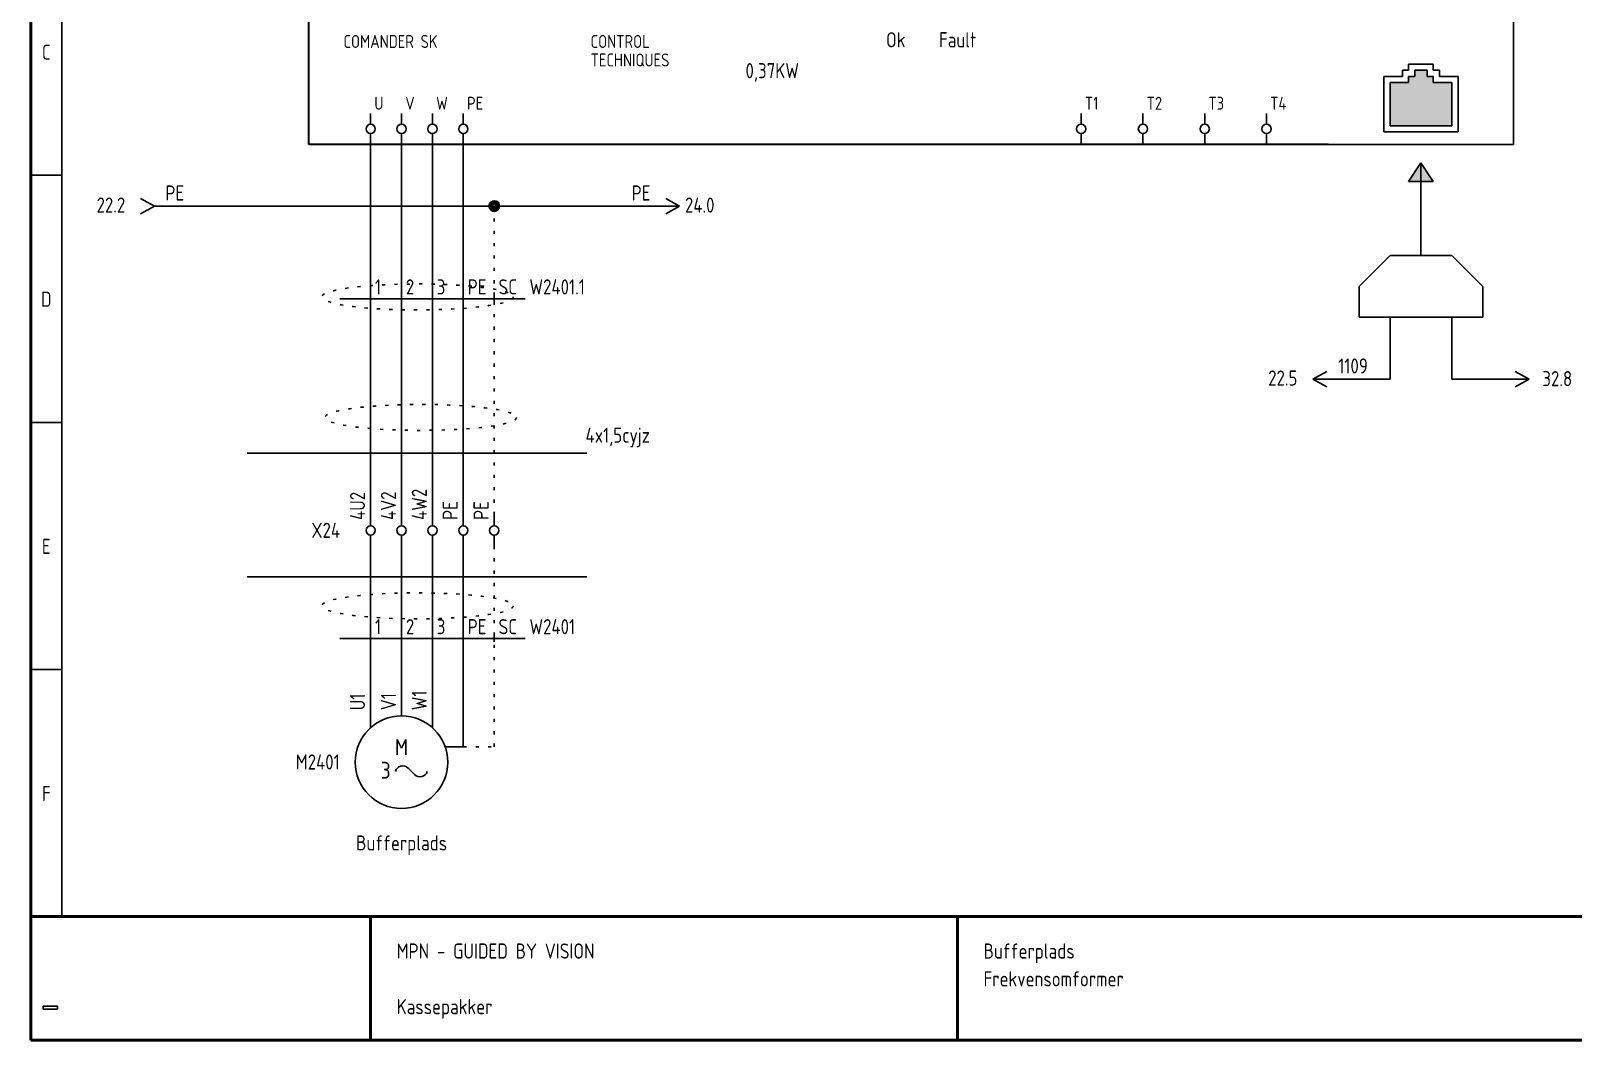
# Model space of a CAD drawing. Header units: millimetres. Extents: x 10 to 410, y 10 to 275.
# Drawn here: x 10 to 259.6, y 10 to 173.4 of the extents above; entities that cross this region are included whole.
import ezdxf
from ezdxf.enums import TextEntityAlignment as Align

# ---------------------------------------------------------------- set-up
doc = ezdxf.new("R2010")
doc.units = ezdxf.units.MM
doc.linetypes.add('Caddy_Dot', pattern=[2, 0.5, -1.5])
doc.linetypes.add('Caddy_Solid', pattern=[0])
doc.layers.add('2', color=7, linetype='Continuous')
doc.styles.add('Caddy_Vectorfont1p', font='isocp___.ttf', dxfattribs={"width": 0.9})
picture_1 = doc.add_image_def('image1.bmp', size_in_pixel=(51, 10))

# ---------------------------------------------------------------- blocks, each defined once
blk = doc.blocks.new('Blk1')
at = {"linetype": 'Caddy_Solid', "lineweight": 50}
for p, q in [((10, 10), (10, 275)), ((10, 30), (410, 30)), ((65, 30), (65, 10)), ((160, 30), (160, 10)), ((410, 10), (10, 10))]:
    blk.add_line(p, q, dxfattribs=at)
at = {"linetype": 'Caddy_Solid', "lineweight": 25}
for p, q in [((15, 270), (15, 30)), ((15, 150), (10, 150)), ((10, 110), (15, 110)), ((10, 70), (15, 70)), ((10, 30), (15, 30))]:
    blk.add_line(p, q, dxfattribs=at)
at = {"lineweight": 25, "style": 'Caddy_Vectorfont1p', "width": 0.9}
for s, p in [('C', (12.5, 168.7)), ('D', (12.5, 128.7)), ('E', (12.5, 88.7)), ('F', (12.5, 48.7))]:
    blk.add_text(s, height=2.45, dxfattribs=at).set_placement(p, align=Align.CENTER)
for s, p in [('MPN - GUIDED BY VISION', (69.2, 23.2)), ('Bufferplads', (164.2, 23.2)), ('Frekvensomformer', (164.2, 18.7)), ('Kassepakker', (69.2, 14.2))]:
    blk.add_text(s, height=2.45, dxfattribs=at).set_placement(p)
image = blk.add_image(picture_1, insert=(12, 15), size_in_units=(2.32, 0.484))
blk = doc.blocks.new('Blk12')
at = {"linetype": 'Caddy_Solid', "lineweight": 25}
for p, q in [((65, 158.25), (65, 160)), ((65, 155), (65, 156.75))]:
    blk.add_line(p, q, dxfattribs=at)
blk.add_circle((65, 157.5), 0.75, dxfattribs=at)
at = {"lineweight": 25, "style": 'Caddy_Vectorfont1p', "width": 0.9, "flags": 1}
blk.add_attdef('$TAG160410', (67.6, 159.2), '', height=2.45, rotation=90, dxfattribs=at)
at = {"layer": '2', "lineweight": 25, "style": 'Caddy_Vectorfont1p', "width": 0.9, "flags": 1}
blk.add_attdef('$TAG160400', (64.1, 159.2), '', height=2.45, rotation=90, dxfattribs=at)
for tag, p in [('$TAG140020', (60.05, 163.3)), ('$TAG140050', (60.05, 159.8)), ('$TAG160010', (60.05, 156.3)), ('$TAG160030', (60.05, 152.8)), ('$TAG160040', (60.05, 147.8))]:
    blk.add_attdef(tag, text='', height=2.45, dxfattribs=at).set_placement(p, align=Align.RIGHT)
blk = doc.blocks.new('Blk13')
at = {"linetype": 'Caddy_Solid', "lineweight": 25}
for p, q in [((70, 158.25), (70, 160)), ((70, 155), (70, 156.75))]:
    blk.add_line(p, q, dxfattribs=at)
blk.add_circle((70, 157.5), 0.75, dxfattribs=at)
at = {"lineweight": 25, "style": 'Caddy_Vectorfont1p', "width": 0.9, "flags": 1}
blk.add_attdef('$TAG160410', (72.6, 159.2), '', height=2.45, rotation=90, dxfattribs=at)
at = {"layer": '2', "lineweight": 25, "style": 'Caddy_Vectorfont1p', "width": 0.9, "flags": 1}
blk.add_attdef('$TAG160400', (69.1, 159.2), '', height=2.45, rotation=90, dxfattribs=at)
for tag, p in [('$TAG140020', (65.05, 163.3)), ('$TAG140050', (65.05, 159.8)), ('$TAG160010', (65.05, 156.3)), ('$TAG160030', (65.05, 152.8)), ('$TAG160040', (65.05, 147.8))]:
    blk.add_attdef(tag, text='', height=2.45, dxfattribs=at).set_placement(p, align=Align.RIGHT)
blk = doc.blocks.new('Blk14')
at = {"linetype": 'Caddy_Solid', "lineweight": 25}
for p, q in [((75, 158.25), (75, 160)), ((75, 155), (75, 156.75))]:
    blk.add_line(p, q, dxfattribs=at)
blk.add_circle((75, 157.5), 0.75, dxfattribs=at)
at = {"lineweight": 25, "style": 'Caddy_Vectorfont1p', "width": 0.9, "flags": 1}
blk.add_attdef('$TAG160410', (77.6, 159.2), '', height=2.45, rotation=90, dxfattribs=at)
at = {"layer": '2', "lineweight": 25, "style": 'Caddy_Vectorfont1p', "width": 0.9, "flags": 1}
blk.add_attdef('$TAG160400', (74.1, 159.2), '', height=2.45, rotation=90, dxfattribs=at)
for tag, p in [('$TAG140020', (70.05, 163.3)), ('$TAG140050', (70.05, 159.8)), ('$TAG160010', (70.05, 156.3)), ('$TAG160030', (70.05, 152.8)), ('$TAG160040', (70.05, 147.8))]:
    blk.add_attdef(tag, text='', height=2.45, dxfattribs=at).set_placement(p, align=Align.RIGHT)
blk = doc.blocks.new('Blk15')
at = {"linetype": 'Caddy_Solid', "lineweight": 25}
for p, q in [((80, 158.25), (80, 160)), ((80, 155), (80, 156.75))]:
    blk.add_line(p, q, dxfattribs=at)
blk.add_circle((80, 157.5), 0.75, dxfattribs=at)
at = {"lineweight": 25, "style": 'Caddy_Vectorfont1p', "width": 0.9, "flags": 1}
blk.add_attdef('$TAG160410', (82.6, 159.2), '', height=2.45, rotation=90, dxfattribs=at)
at = {"layer": '2', "lineweight": 25, "style": 'Caddy_Vectorfont1p', "width": 0.9, "flags": 1}
blk.add_attdef('$TAG160400', (79.1, 159.2), '', height=2.45, rotation=90, dxfattribs=at)
for tag, p in [('$TAG140020', (75.05, 163.3)), ('$TAG140050', (75.05, 159.8)), ('$TAG160010', (75.05, 156.3)), ('$TAG160030', (75.05, 152.8)), ('$TAG160040', (75.05, 147.8))]:
    blk.add_attdef(tag, text='', height=2.45, dxfattribs=at).set_placement(p, align=Align.RIGHT)
blk = doc.blocks.new('Blk23')
at = {"linetype": 'Caddy_Solid', "lineweight": 25}
for p, q in [((180, 158.25), (180, 160)), ((180, 155), (180, 156.75))]:
    blk.add_line(p, q, dxfattribs=at)
blk.add_circle((180, 157.5), 0.75, dxfattribs=at)
at = {"lineweight": 25, "style": 'Caddy_Vectorfont1p', "width": 0.9, "flags": 1}
blk.add_attdef('$TAG160410', (182.6, 159.2), '', height=2.45, rotation=90, dxfattribs=at)
at = {"layer": '2', "lineweight": 25, "style": 'Caddy_Vectorfont1p', "width": 0.9, "flags": 1}
blk.add_attdef('$TAG160400', (179.1, 159.2), '', height=2.45, rotation=90, dxfattribs=at)
for tag, p in [('$TAG140020', (175.05, 163.3)), ('$TAG140050', (175.05, 159.8)), ('$TAG160010', (175.05, 156.3)), ('$TAG160030', (175.05, 152.8)), ('$TAG160040', (175.05, 147.8))]:
    blk.add_attdef(tag, text='', height=2.45, dxfattribs=at).set_placement(p, align=Align.RIGHT)
blk = doc.blocks.new('Blk24')
at = {"linetype": 'Caddy_Solid', "lineweight": 25}
for p, q in [((190, 158.25), (190, 160)), ((190, 155), (190, 156.75))]:
    blk.add_line(p, q, dxfattribs=at)
blk.add_circle((190, 157.5), 0.75, dxfattribs=at)
at = {"lineweight": 25, "style": 'Caddy_Vectorfont1p', "width": 0.9, "flags": 1}
blk.add_attdef('$TAG160410', (192.6, 159.2), '', height=2.45, rotation=90, dxfattribs=at)
at = {"layer": '2', "lineweight": 25, "style": 'Caddy_Vectorfont1p', "width": 0.9, "flags": 1}
blk.add_attdef('$TAG160400', (189.1, 159.2), '', height=2.45, rotation=90, dxfattribs=at)
for tag, p in [('$TAG140020', (185.05, 163.3)), ('$TAG140050', (185.05, 159.8)), ('$TAG160010', (185.05, 156.3)), ('$TAG160030', (185.05, 152.8)), ('$TAG160040', (185.05, 147.8))]:
    blk.add_attdef(tag, text='', height=2.45, dxfattribs=at).set_placement(p, align=Align.RIGHT)
blk = doc.blocks.new('Blk25')
at = {"linetype": 'Caddy_Solid', "lineweight": 25}
for p, q in [((200, 158.25), (200, 160)), ((200, 155), (200, 156.75))]:
    blk.add_line(p, q, dxfattribs=at)
blk.add_circle((200, 157.5), 0.75, dxfattribs=at)
at = {"lineweight": 25, "style": 'Caddy_Vectorfont1p', "width": 0.9, "flags": 1}
blk.add_attdef('$TAG160410', (202.6, 159.2), '', height=2.45, rotation=90, dxfattribs=at)
at = {"layer": '2', "lineweight": 25, "style": 'Caddy_Vectorfont1p', "width": 0.9, "flags": 1}
blk.add_attdef('$TAG160400', (199.1, 159.2), '', height=2.45, rotation=90, dxfattribs=at)
for tag, p in [('$TAG140020', (195.05, 163.3)), ('$TAG140050', (195.05, 159.8)), ('$TAG160010', (195.05, 156.3)), ('$TAG160030', (195.05, 152.8)), ('$TAG160040', (195.05, 147.8))]:
    blk.add_attdef(tag, text='', height=2.45, dxfattribs=at).set_placement(p, align=Align.RIGHT)
blk = doc.blocks.new('Blk26')
at = {"linetype": 'Caddy_Solid', "lineweight": 25}
for p, q in [((210, 158.25), (210, 160)), ((210, 155), (210, 156.75))]:
    blk.add_line(p, q, dxfattribs=at)
blk.add_circle((210, 157.5), 0.75, dxfattribs=at)
at = {"lineweight": 25, "style": 'Caddy_Vectorfont1p', "width": 0.9, "flags": 1}
blk.add_attdef('$TAG160410', (212.6, 159.2), '', height=2.45, rotation=90, dxfattribs=at)
at = {"layer": '2', "lineweight": 25, "style": 'Caddy_Vectorfont1p', "width": 0.9, "flags": 1}
blk.add_attdef('$TAG160400', (209.1, 159.2), '', height=2.45, rotation=90, dxfattribs=at)
for tag, p in [('$TAG140020', (205.05, 163.3)), ('$TAG140050', (205.05, 159.8)), ('$TAG160010', (205.05, 156.3)), ('$TAG160030', (205.05, 152.8)), ('$TAG160040', (205.05, 147.8))]:
    blk.add_attdef(tag, text='', height=2.45, dxfattribs=at).set_placement(p, align=Align.RIGHT)
blk = doc.blocks.new('Blk29')
at = {"linetype": 'Caddy_Solid', "lineweight": 25}
for p, q in [((70, 93.25), (70, 95)), ((70, 90), (70, 91.75))]:
    blk.add_line(p, q, dxfattribs=at)
blk.add_circle((70, 92.5), 0.75, dxfattribs=at)
at = {"lineweight": 25, "style": 'Caddy_Vectorfont1p', "width": 0.9, "flags": 1}
blk.add_attdef('$TAG160410', (72.6, 94.2), '', height=2.45, rotation=90, dxfattribs=at)
at = {"layer": '2', "lineweight": 25, "style": 'Caddy_Vectorfont1p', "width": 0.9}
blk.add_attdef('$TAG160400', (69.1, 94.2), '', height=2.45, rotation=90, dxfattribs=at)
at = {"layer": '2', "lineweight": 25, "style": 'Caddy_Vectorfont1p', "width": 0.9, "flags": 1}
for tag, p in [('$TAG140020', (65.05, 98.3)), ('$TAG140050', (65.05, 94.8)), ('$TAG160010', (65.05, 91.3)), ('$TAG160030', (65.05, 87.8)), ('$TAG160040', (65.05, 82.8))]:
    blk.add_attdef(tag, text='', height=2.45, dxfattribs=at).set_placement(p, align=Align.RIGHT)
blk = doc.blocks.new('Blk30')
at = {"linetype": 'Caddy_Solid', "lineweight": 25}
for p, q in [((75, 93.25), (75, 95)), ((75, 90), (75, 91.75))]:
    blk.add_line(p, q, dxfattribs=at)
blk.add_circle((75, 92.5), 0.75, dxfattribs=at)
at = {"lineweight": 25, "style": 'Caddy_Vectorfont1p', "width": 0.9, "flags": 1}
blk.add_attdef('$TAG160410', (77.6, 94.2), '', height=2.45, rotation=90, dxfattribs=at)
at = {"layer": '2', "lineweight": 25, "style": 'Caddy_Vectorfont1p', "width": 0.9}
blk.add_attdef('$TAG160400', (74.1, 94.2), '', height=2.45, rotation=90, dxfattribs=at)
at = {"layer": '2', "lineweight": 25, "style": 'Caddy_Vectorfont1p', "width": 0.9, "flags": 1}
for tag, p in [('$TAG140020', (70.05, 98.3)), ('$TAG140050', (70.05, 94.8)), ('$TAG160010', (70.05, 91.3)), ('$TAG160030', (70.05, 87.8)), ('$TAG160040', (70.05, 82.8))]:
    blk.add_attdef(tag, text='', height=2.45, dxfattribs=at).set_placement(p, align=Align.RIGHT)
blk = doc.blocks.new('Blk31')
at = {"linetype": 'Caddy_Solid', "lineweight": 25}
for p, q in [((80, 93.25), (80, 95)), ((80, 90), (80, 91.75))]:
    blk.add_line(p, q, dxfattribs=at)
blk.add_circle((80, 92.5), 0.75, dxfattribs=at)
at = {"lineweight": 25, "style": 'Caddy_Vectorfont1p', "width": 0.9, "flags": 1}
blk.add_attdef('$TAG160410', (82.6, 94.2), '', height=2.45, rotation=90, dxfattribs=at)
at = {"layer": '2', "lineweight": 25, "style": 'Caddy_Vectorfont1p', "width": 0.9}
blk.add_attdef('$TAG160400', (79.1, 94.2), '', height=2.45, rotation=90, dxfattribs=at)
at = {"layer": '2', "lineweight": 25, "style": 'Caddy_Vectorfont1p', "width": 0.9, "flags": 1}
for tag, p in [('$TAG140020', (75.05, 98.3)), ('$TAG140050', (75.05, 94.8)), ('$TAG160010', (75.05, 91.3)), ('$TAG160030', (75.05, 87.8)), ('$TAG160040', (75.05, 82.8))]:
    blk.add_attdef(tag, text='', height=2.45, dxfattribs=at).set_placement(p, align=Align.RIGHT)
blk = doc.blocks.new('Blk32')
at = {"linetype": 'Caddy_Solid', "lineweight": 25}
for p, q in [((65, 93.25), (65, 95)), ((65, 90), (65, 91.75))]:
    blk.add_line(p, q, dxfattribs=at)
blk.add_circle((65, 92.5), 0.75, dxfattribs=at)
at = {"lineweight": 25, "style": 'Caddy_Vectorfont1p', "width": 0.9, "flags": 1}
blk.add_attdef('$TAG160410', (67.6, 94.2), '', height=2.45, rotation=90, dxfattribs=at)
at = {"layer": '2', "lineweight": 25, "style": 'Caddy_Vectorfont1p', "width": 0.9}
blk.add_attdef('$TAG160400', (64.1, 94.2), '', height=2.45, rotation=90, dxfattribs=at)
at = {"layer": '2', "lineweight": 25, "style": 'Caddy_Vectorfont1p', "width": 0.9, "flags": 1}
for tag, p in [('$TAG140020', (60.05, 98.3)), ('$TAG140050', (60.05, 94.8)), ('$TAG160030', (60.05, 87.8)), ('$TAG160040', (60.05, 82.8))]:
    blk.add_attdef(tag, text='', height=2.45, dxfattribs=at).set_placement(p, align=Align.RIGHT)
at = {"layer": '2', "lineweight": 25, "style": 'Caddy_Vectorfont1p', "width": 0.9}
blk.add_attdef('$TAG160010', text='', height=2.45, dxfattribs=at).set_placement((60.05, 91.3), align=Align.RIGHT)
blk = doc.blocks.new('Blk33')
at = {"linetype": 'Caddy_Solid', "lineweight": 25}
for p, q in [((85, 93.25), (85, 95)), ((85, 90), (85, 91.75))]:
    blk.add_line(p, q, dxfattribs=at)
blk.add_circle((85, 92.5), 0.75, dxfattribs=at)
at = {"lineweight": 25, "style": 'Caddy_Vectorfont1p', "width": 0.9, "flags": 1}
blk.add_attdef('$TAG160410', (87.6, 94.2), '', height=2.45, rotation=90, dxfattribs=at)
at = {"layer": '2', "lineweight": 25, "style": 'Caddy_Vectorfont1p', "width": 0.9}
blk.add_attdef('$TAG160400', (84.1, 94.2), '', height=2.45, rotation=90, dxfattribs=at)
at = {"layer": '2', "lineweight": 25, "style": 'Caddy_Vectorfont1p', "width": 0.9, "flags": 1}
for tag, p in [('$TAG140020', (80.05, 98.3)), ('$TAG140050', (80.05, 94.8)), ('$TAG160010', (80.05, 91.3)), ('$TAG160030', (80.05, 87.8)), ('$TAG160040', (80.05, 82.8))]:
    blk.add_attdef(tag, text='', height=2.45, dxfattribs=at).set_placement(p, align=Align.RIGHT)
blk = doc.blocks.new('Blk34')
at = {"linetype": 'Caddy_Solid', "lineweight": 25}
for p, q in [((65, 60.59), (65, 65)), ((70, 62.5), (70, 65)), ((75, 60.59), (75, 65)), ((80, 65), (80, 57.5)), ((69.3, 56.2), (69.3, 58.65)), ((69.3, 58.65), (70, 57.25)), ((70, 57.25), (70.7, 58.65)), ((70.7, 58.65), (70.7, 56.2)), ((77.07, 57.5), (80, 57.5)), ((66.86, 54.93), (67.39, 54.93)), ((67.39, 54.93), (67.48, 54.91)), ((67.39, 52.48), (66.86, 52.48)), ((67.39, 53.79), (67.21, 53.79)), ((67.21, 53.79), (67.39, 53.79)), ((67.48, 53.81), (67.39, 53.79)), ((67.39, 53.79), (67.48, 53.78)), ((67.48, 52.5), (67.39, 52.48)), ((67.48, 54.91), (67.56, 54.9)), ((67.56, 53.83), (67.48, 53.81)), ((67.48, 53.78), (67.56, 53.76)), ((67.56, 52.52), (67.48, 52.5)), ((67.56, 54.9), (67.65, 54.86)), ((67.65, 53.88), (67.56, 53.83)), ((67.56, 53.76), (67.65, 53.71)), ((67.65, 52.57), (67.56, 52.52)), ((67.65, 54.86), (67.74, 54.79)), ((67.74, 53.93), (67.65, 53.88)), ((67.65, 53.71), (67.74, 53.65)), ((67.74, 52.62), (67.65, 52.57)), ((67.74, 54.79), (67.83, 54.69)), ((67.83, 54.04), (67.74, 53.93)), ((67.74, 53.65), (67.83, 53.55)), ((67.83, 52.73), (67.74, 52.62)), ((67.83, 54.69), (67.88, 54.58)), ((67.88, 54.15), (67.83, 54.04)), ((67.83, 53.55), (67.88, 53.45)), ((67.88, 52.83), (67.83, 52.73)), ((67.88, 54.58), (67.9, 54.49)), ((67.9, 54.23), (67.88, 54.15)), ((67.88, 53.45), (67.9, 53.36)), ((67.9, 52.92), (67.88, 52.83)), ((67.9, 54.49), (67.91, 54.41)), ((67.91, 54.32), (67.9, 54.23)), ((67.9, 53.36), (67.91, 53.27)), ((67.91, 53.01), (67.9, 52.92)), ((67.91, 54.41), (67.91, 54.32)), ((67.91, 53.27), (67.91, 53.01)), ((71.06, 54.04), (72.11, 52.99))]:
    blk.add_line(p, q, dxfattribs=at)
blk.add_circle((70, 55), 7.5, dxfattribs=at)
for centre, start_param, end_param in [((70.19, 53.16), 0.785398, 2.863293), ((72.99, 53.86), -2.356194, -0.32175)]:
    blk.add_ellipse(centre, major_axis=(1.24, 0), ratio=1, start_param=start_param, end_param=end_param, dxfattribs=at)
at = {"lineweight": 25, "style": 'Caddy_Vectorfont1p', "width": 0.9}
for tag, p in [('$TAG175000_00', (64.1, 63.4)), ('$TAG175000_01', (69.1, 63.4)), ('$TAG175000_02', (74.1, 63.4)), ('$TAG175000_03', (79.1, 63.4))]:
    blk.add_attdef(tag, p, '', height=2.45, rotation=90, dxfattribs=at)
for tag, p in [('$TAG160010', (60, 53.8)), ('$TAG160030', (60, 50.3))]:
    blk.add_attdef(tag, text='', height=2.45, dxfattribs=at).set_placement(p, align=Align.RIGHT)
at = {"lineweight": 25, "style": 'Caddy_Vectorfont1p', "width": 0.9, "flags": 1}
blk.add_attdef('$TAG160040', text='', height=2.45, dxfattribs=at).set_placement((60, 46.8), align=Align.RIGHT)
blk = doc.blocks.new('Blk35')
at = {"linetype": 'Caddy_Solid', "lineweight": 25}
for q in [(27.75, 146.25), (27.75, 143.75)]:
    blk.add_line((30, 145), q, dxfattribs=at)
at = {"lineweight": 25, "style": 'Caddy_Vectorfont1p', "width": 0.9, "flags": 1}
for tag, p in [('$TAG140020', (31.77, 152.9)), ('$TAG140050', (31.77, 149.4))]:
    blk.add_attdef(tag, p, '', height=2.45, dxfattribs=at)
at = {"lineweight": 25, "style": 'Caddy_Vectorfont1p', "width": 0.9}
blk.add_attdef('$TAG160010', (31.77, 145.9), '', height=2.45, dxfattribs=at)
blk.add_attdef('$TAG160500', text='', height=2.45, dxfattribs=at).set_placement((25.28, 143.95), align=Align.RIGHT)
blk = doc.blocks.new('Blk36')
at = {"linetype": 'Caddy_Solid', "lineweight": 25}
for q in [(112.75, 146.25), (112.75, 143.75)]:
    blk.add_line((115, 145), q, dxfattribs=at)
at = {"lineweight": 25, "style": 'Caddy_Vectorfont1p', "width": 0.9, "flags": 1}
for tag, p in [('$TAG140020', (110.29, 152.9)), ('$TAG140050', (110.29, 149.4))]:
    blk.add_attdef(tag, text='', height=2.45, dxfattribs=at).set_placement(p, align=Align.RIGHT)
at = {"lineweight": 25, "style": 'Caddy_Vectorfont1p', "width": 0.9}
blk.add_attdef('$TAG160010', text='', height=2.45, dxfattribs=at).set_placement((110.29, 145.9), align=Align.RIGHT)
blk.add_attdef('$TAG160500', (115.87, 143.95), '', height=2.45, dxfattribs=at)
blk = doc.blocks.new('Blk48')
blk.add_hatch(color=256).paths.add_polyline_path([(240, 158), (230, 158), (230, 165), (233, 165), (233, 166), (234, 166), (234, 167), (236, 167), (236, 166), (237, 166), (237, 165), (240, 165)])
at = {"linetype": 'Caddy_Solid', "lineweight": 25}
for p, q in [((237, 168), (233, 168)), ((233, 168), (233, 167)), ((237, 167), (237, 168)), ((229, 157), (229, 166)), ((229, 166), (232, 166)), ((230, 158), (230, 165)), ((230, 165), (233, 165)), ((233, 167), (232, 167)), ((232, 167), (232, 166)), ((233, 165), (233, 166)), ((233, 166), (234, 166)), ((234, 166), (234, 167)), ((236, 167), (234, 167)), ((236, 166), (236, 167)), ((237, 166), (236, 166)), ((238, 167), (237, 167)), ((237, 165), (237, 166)), ((240, 165), (237, 165)), ((238, 166), (238, 167)), ((238, 166), (241, 166)), ((240, 158), (240, 165)), ((241, 166), (241, 157)), ((230, 158), (240, 158)), ((241, 157), (229, 157))]:
    blk.add_line(p, q, dxfattribs=at)
blk = doc.blocks.new('Blk49')
at = {"linetype": 'Caddy_Solid', "lineweight": 25}
for p, q in [((217.5, 117), (219.75, 118.25)), ((217.5, 117), (219.75, 115.75)), ((220, 117), (217.5, 117))]:
    blk.add_line(p, q, dxfattribs=at)
at = {"lineweight": 25, "style": 'Caddy_Vectorfont1p', "width": 0.9, "flags": 1}
for tag, p in [('$TAG140020', (221.6, 124.9)), ('$TAG140050', (221.6, 121.4))]:
    blk.add_attdef(tag, p, '', height=2.45, dxfattribs=at)
at = {"lineweight": 25, "style": 'Caddy_Vectorfont1p', "width": 0.9}
blk.add_attdef('$TAG160010', (221.6, 117.9), '', height=2.45, dxfattribs=at)
blk.add_attdef('$TAG160500', text='', height=2.45, dxfattribs=at).set_placement((215, 115.95), align=Align.RIGHT)
blk = doc.blocks.new('Blk50')
at = {"linetype": 'Caddy_Solid', "lineweight": 25}
for p, q in [((252.5, 117), (250.25, 118.25)), ((250, 117), (252.5, 117)), ((252.5, 117), (250.25, 115.75))]:
    blk.add_line(p, q, dxfattribs=at)
at = {"lineweight": 25, "style": 'Caddy_Vectorfont1p', "width": 0.9, "flags": 1}
blk.add_attdef('$TAG160010', text='', height=2.45, dxfattribs=at).set_placement((247.5, 117.9), align=Align.RIGHT)
at = {"lineweight": 25, "style": 'Caddy_Vectorfont1p', "width": 0.9}
blk.add_attdef('$TAG160500', (254.65, 115.85), '', height=2.45, dxfattribs=at)
blk = doc.blocks.new('Blk52')
at = {"linetype": 'Caddy_Solid', "lineweight": 25}
blk.add_line((65, 130.5), (65, 129.5), dxfattribs=at)
at = {"lineweight": 25, "style": 'Caddy_Vectorfont1p', "width": 0.9}
for tag, p in [('$TAG160210', (65.7, 130.7)), ('$TAG160010', (90.7, 130.7))]:
    blk.add_attdef(tag, p, '', height=2.45, dxfattribs=at)
at = {"lineweight": 25, "style": 'Caddy_Vectorfont1p', "width": 0.9, "flags": 1}
for tag, p in [('$TAG160220', (65.7, 125.7)), ('$TAG160030', (90.7, 125.7)), ('$TAG160230', (65.7, 120.7)), ('$TAG160200', (90.7, 120.7)), ('$TAG160040', (90.7, 115.7)), ('$TAG160101', (90.7, 110.7))]:
    blk.add_attdef(tag, p, '', height=2.45, dxfattribs=at)
blk = doc.blocks.new('Blk53')
at = {"linetype": 'Caddy_Solid', "lineweight": 25}
blk.add_line((70, 130.5), (70, 129.5), dxfattribs=at)
at = {"lineweight": 25, "style": 'Caddy_Vectorfont1p', "width": 0.9}
blk.add_attdef('$TAG160210', (70.7, 130.7), '', height=2.45, dxfattribs=at)
at = {"lineweight": 25, "style": 'Caddy_Vectorfont1p', "width": 0.9, "flags": 1}
for tag, p in [('$TAG160010', (90.7, 130.7)), ('$TAG160220', (70.7, 125.7)), ('$TAG160030', (90.7, 125.7)), ('$TAG160230', (70.7, 120.7)), ('$TAG160200', (90.7, 120.7)), ('$TAG160040', (90.7, 115.7)), ('$TAG160101', (90.7, 110.7))]:
    blk.add_attdef(tag, p, '', height=2.45, dxfattribs=at)
blk = doc.blocks.new('Blk54')
at = {"linetype": 'Caddy_Solid', "lineweight": 25}
blk.add_line((75, 130.5), (75, 129.5), dxfattribs=at)
at = {"lineweight": 25, "style": 'Caddy_Vectorfont1p', "width": 0.9}
blk.add_attdef('$TAG160210', (75.7, 130.7), '', height=2.45, dxfattribs=at)
at = {"lineweight": 25, "style": 'Caddy_Vectorfont1p', "width": 0.9, "flags": 1}
for tag, p in [('$TAG160010', (90.7, 130.7)), ('$TAG160220', (75.7, 125.7)), ('$TAG160030', (90.7, 125.7)), ('$TAG160230', (75.7, 120.7)), ('$TAG160200', (90.7, 120.7)), ('$TAG160040', (90.7, 115.7)), ('$TAG160101', (90.7, 110.7))]:
    blk.add_attdef(tag, p, '', height=2.45, dxfattribs=at)
blk = doc.blocks.new('Blk55')
at = {"linetype": 'Caddy_Solid', "lineweight": 25}
blk.add_line((80, 130.5), (80, 129.5), dxfattribs=at)
at = {"lineweight": 25, "style": 'Caddy_Vectorfont1p', "width": 0.9}
blk.add_attdef('$TAG160210', (80.7, 130.7), '', height=2.45, dxfattribs=at)
at = {"lineweight": 25, "style": 'Caddy_Vectorfont1p', "width": 0.9, "flags": 1}
for tag, p in [('$TAG160010', (90.7, 130.7)), ('$TAG160220', (80.7, 125.7)), ('$TAG160030', (90.7, 125.7)), ('$TAG160230', (80.7, 120.7)), ('$TAG160200', (90.7, 120.7)), ('$TAG160040', (90.7, 115.7)), ('$TAG160101', (90.7, 110.7))]:
    blk.add_attdef(tag, p, '', height=2.45, dxfattribs=at)
blk = doc.blocks.new('Blk56')
at = {"linetype": 'Caddy_Solid', "lineweight": 25}
blk.add_line((85, 130.5), (85, 129.5), dxfattribs=at)
at = {"lineweight": 25, "style": 'Caddy_Vectorfont1p', "width": 0.9}
for tag, p in [('$TAG160210', (85.7, 130.7)), ('$TAG160010', (90.7, 130.7)), ('$TAG160030', (90.7, 125.7)), ('$TAG160200', (90.7, 120.7))]:
    blk.add_attdef(tag, p, '', height=2.45, dxfattribs=at)
at = {"lineweight": 25, "style": 'Caddy_Vectorfont1p', "width": 0.9, "flags": 1}
for tag, p in [('$TAG160220', (85.7, 125.7)), ('$TAG160230', (85.7, 120.7)), ('$TAG160040', (90.7, 115.7)), ('$TAG160101', (90.7, 110.7))]:
    blk.add_attdef(tag, p, '', height=2.45, dxfattribs=at)
blk = doc.blocks.new('Blk57')
at = {"linetype": 'Caddy_Solid', "lineweight": 25}
blk.add_line((65, 75.5), (65, 74.5), dxfattribs=at)
at = {"lineweight": 25, "style": 'Caddy_Vectorfont1p', "width": 0.9}
for tag, p in [('$TAG160210', (65.7, 75.7)), ('$TAG160010', (90.7, 75.7))]:
    blk.add_attdef(tag, p, '', height=2.45, dxfattribs=at)
at = {"lineweight": 25, "style": 'Caddy_Vectorfont1p', "width": 0.9, "flags": 1}
for tag, p in [('$TAG160220', (65.7, 70.7)), ('$TAG160030', (90.7, 70.7)), ('$TAG160230', (65.7, 65.7)), ('$TAG160200', (90.7, 65.7)), ('$TAG160040', (90.7, 60.7)), ('$TAG160101', (90.7, 55.7))]:
    blk.add_attdef(tag, p, '', height=2.45, dxfattribs=at)
blk = doc.blocks.new('Blk58')
at = {"linetype": 'Caddy_Solid', "lineweight": 25}
blk.add_line((70, 75.5), (70, 74.5), dxfattribs=at)
at = {"lineweight": 25, "style": 'Caddy_Vectorfont1p', "width": 0.9}
blk.add_attdef('$TAG160210', (70.7, 75.7), '', height=2.45, dxfattribs=at)
at = {"lineweight": 25, "style": 'Caddy_Vectorfont1p', "width": 0.9, "flags": 1}
for tag, p in [('$TAG160010', (90.7, 75.7)), ('$TAG160220', (70.7, 70.7)), ('$TAG160030', (90.7, 70.7)), ('$TAG160230', (70.7, 65.7)), ('$TAG160200', (90.7, 65.7)), ('$TAG160040', (90.7, 60.7)), ('$TAG160101', (90.7, 55.7))]:
    blk.add_attdef(tag, p, '', height=2.45, dxfattribs=at)
blk = doc.blocks.new('Blk59')
at = {"linetype": 'Caddy_Solid', "lineweight": 25}
blk.add_line((75, 75.5), (75, 74.5), dxfattribs=at)
at = {"lineweight": 25, "style": 'Caddy_Vectorfont1p', "width": 0.9}
blk.add_attdef('$TAG160210', (75.7, 75.7), '', height=2.45, dxfattribs=at)
at = {"lineweight": 25, "style": 'Caddy_Vectorfont1p', "width": 0.9, "flags": 1}
for tag, p in [('$TAG160010', (90.7, 75.7)), ('$TAG160220', (75.7, 70.7)), ('$TAG160030', (90.7, 70.7)), ('$TAG160230', (75.7, 65.7)), ('$TAG160200', (90.7, 65.7)), ('$TAG160040', (90.7, 60.7)), ('$TAG160101', (90.7, 55.7))]:
    blk.add_attdef(tag, p, '', height=2.45, dxfattribs=at)
blk = doc.blocks.new('Blk60')
at = {"linetype": 'Caddy_Solid', "lineweight": 25}
blk.add_line((80, 75.5), (80, 74.5), dxfattribs=at)
at = {"lineweight": 25, "style": 'Caddy_Vectorfont1p', "width": 0.9}
blk.add_attdef('$TAG160210', (80.7, 75.7), '', height=2.45, dxfattribs=at)
at = {"lineweight": 25, "style": 'Caddy_Vectorfont1p', "width": 0.9, "flags": 1}
for tag, p in [('$TAG160010', (90.7, 75.7)), ('$TAG160220', (80.7, 70.7)), ('$TAG160030', (90.7, 70.7)), ('$TAG160230', (80.7, 65.7)), ('$TAG160200', (90.7, 65.7)), ('$TAG160040', (90.7, 60.7)), ('$TAG160101', (90.7, 55.7))]:
    blk.add_attdef(tag, p, '', height=2.45, dxfattribs=at)
blk = doc.blocks.new('Blk61')
at = {"linetype": 'Caddy_Solid', "lineweight": 25}
blk.add_line((85, 75.5), (85, 74.5), dxfattribs=at)
at = {"lineweight": 25, "style": 'Caddy_Vectorfont1p', "width": 0.9}
for tag, p in [('$TAG160210', (85.7, 75.7)), ('$TAG160010', (90.7, 75.7)), ('$TAG160030', (90.7, 70.7)), ('$TAG160200', (90.7, 65.7))]:
    blk.add_attdef(tag, p, '', height=2.45, dxfattribs=at)
at = {"lineweight": 25, "style": 'Caddy_Vectorfont1p', "width": 0.9, "flags": 1}
for tag, p in [('$TAG160220', (85.7, 70.7)), ('$TAG160230', (85.7, 65.7)), ('$TAG160040', (90.7, 60.7)), ('$TAG160101', (90.7, 55.7))]:
    blk.add_attdef(tag, p, '', height=2.45, dxfattribs=at)

msp = doc.modelspace()

# ---------------------------------------------------------------- hatches: boundary and pattern name
msp.add_hatch(color=256).paths.add_polyline_path([(233, 149), (235, 152), (237, 149)])

# ---------------------------------------------------------------- linework, layer by layer
at = {"linetype": 'Caddy_Solid', "lineweight": 35}
for p, q in [((55, 155), (55, 185)), ((60, 155), (55, 155)), ((220, 155), (60, 155))]:
    msp.add_line(p, q, dxfattribs=at)
at = {"linetype": 'Caddy_Solid', "lineweight": 25}
for p, q in [((250, 155), (250, 185)), ((250, 185), (250, 155)), ((65, 130.5), (65, 155)), ((70, 130.5), (70, 155)), ((75, 130.5), (75, 155)), ((80, 130.5), (80, 155)), ((250, 155), (220, 155)), ((235, 152), (233, 149)), ((235, 137), (235, 152)), ((237, 149), (235, 152)), ((233, 149), (237, 149)), ((30, 145), (85, 145)), ((85, 145), (115, 145)), ((230, 137), (225, 132)), ((240, 137), (230, 137)), ((245, 132), (240, 137)), ((60, 130), (90, 130)), ((225, 132), (225, 127)), ((245, 127), (245, 132)), ((65, 95), (65, 129.5)), ((70, 95), (70, 129.5)), ((75, 95), (75, 129.5)), ((80, 95), (80, 129.5)), ((225, 127), (245, 127)), ((230, 117), (230, 127)), ((240, 117), (240, 127)), ((220, 117), (230, 117)), ((250, 117), (240, 117)), ((75, 95), (75, 110)), ((45, 105), (100, 105)), ((65, 75.5), (65, 90)), ((70, 75.5), (70, 90)), ((75, 75.5), (75, 90)), ((80, 75.5), (80, 90)), ((45, 85), (100, 85)), ((60, 75), (90, 75)), ((65, 65), (65, 74.5)), ((70, 65), (70, 74.5)), ((75, 65), (75, 74.5)), ((80, 65), (80, 74.5)), ((65, 69.5), (65, 69.5)), ((70, 69.5), (70, 69.5)), ((75, 69.5), (75, 69.5)), ((80, 69.5), (80, 69.5))]:
    msp.add_line(p, q, dxfattribs=at)
at = {"linetype": 'Caddy_Dot', "lineweight": 25}
for p, q in [((85, 130.5), (85, 145)), ((85, 95), (85, 129.5)), ((85, 75.5), (85, 90)), ((85, 57.5), (85, 74.5)), ((80, 57.5), (85, 57.5))]:
    msp.add_line(p, q, dxfattribs=at)
at = {"lineweight": 40}
for radius in [0.8, 0.6, 0.4]:
    msp.add_circle((85, 145), radius, dxfattribs=at)
at = {"linetype": 'Caddy_Dot', "lineweight": 25}
for centre in [(72.6, 130.3), (73.1, 110.8), (72.6, 80.3)]:
    msp.add_ellipse(centre, major_axis=(15.5, 0), ratio=0.135484, dxfattribs=at)

# ---------------------------------------------------------------- block references
for name in ['Blk1', 'Blk48', 'Blk12', 'Blk13', 'Blk14', 'Blk15', 'Blk23', 'Blk24', 'Blk25', 'Blk26']:
    msp.add_blockref(name, (0, 0, 1))
ref = msp.add_blockref('Blk35', (0, 0, 1))
ref.add_attrib('$TAG160010', 'PE', (31.77, 145.9), dxfattribs={"lineweight": 25, "height": 2.45, "style": 'Caddy_Vectorfont1p', "width": 0.9})
ref.add_attrib('$TAG160500', '22.2', dxfattribs={"lineweight": 25, "height": 2.45, "style": 'Caddy_Vectorfont1p', "width": 0.9}).set_placement((25.28, 143.95), align=Align.RIGHT)
ref = msp.add_blockref('Blk36', (0, 0, 1))
ref.add_attrib('$TAG160010', 'PE', dxfattribs={"lineweight": 25, "height": 2.45, "style": 'Caddy_Vectorfont1p', "width": 0.9}).set_placement((110.29, 145.9), align=Align.RIGHT)
ref.add_attrib('$TAG160500', '24.0', (115.87, 143.95), dxfattribs={"lineweight": 25, "height": 2.45, "style": 'Caddy_Vectorfont1p', "width": 0.9})
ref = msp.add_blockref('Blk52', (0, 0, 1))
ref.add_attrib('$TAG160010', 'W2401.1', (90.7, 130.7), dxfattribs={"lineweight": 25, "height": 2.45, "style": 'Caddy_Vectorfont1p', "width": 0.9})
ref.add_attrib('$TAG160210', '1', (65.7, 130.7), dxfattribs={"lineweight": 25, "height": 2.45, "style": 'Caddy_Vectorfont1p', "width": 0.9})
ref = msp.add_blockref('Blk53', (0, 0, 1))
ref.add_attrib('$TAG160210', '2', (70.7, 130.7), dxfattribs={"lineweight": 25, "height": 2.45, "style": 'Caddy_Vectorfont1p', "width": 0.9})
ref = msp.add_blockref('Blk54', (0, 0, 1))
ref.add_attrib('$TAG160210', '3', (75.7, 130.7), dxfattribs={"lineweight": 25, "height": 2.45, "style": 'Caddy_Vectorfont1p', "width": 0.9})
ref = msp.add_blockref('Blk55', (0, 0, 1))
ref.add_attrib('$TAG160210', 'PE', (80.7, 130.7), dxfattribs={"lineweight": 25, "height": 2.45, "style": 'Caddy_Vectorfont1p', "width": 0.9})
ref = msp.add_blockref('Blk56', (0, 0, 1))
ref.add_attrib('$TAG160010', 'W2401.1', (90.7, 130.7), dxfattribs={"lineweight": 25, "height": 2.45, "style": 'Caddy_Vectorfont1p', "width": 0.9})
ref.add_attrib('$TAG160210', 'SC', (85.7, 130.7), dxfattribs={"lineweight": 25, "height": 2.45, "style": 'Caddy_Vectorfont1p', "width": 0.9})
ref = msp.add_blockref('Blk49', (0, 0, 1))
ref.add_attrib('$TAG160010', '1109', (221.6, 117.9), dxfattribs={"lineweight": 25, "height": 2.45, "style": 'Caddy_Vectorfont1p', "width": 0.9})
ref.add_attrib('$TAG160500', '22.5', dxfattribs={"lineweight": 25, "height": 2.45, "style": 'Caddy_Vectorfont1p', "width": 0.9}).set_placement((215, 115.95), align=Align.RIGHT)
ref = msp.add_blockref('Blk50', (0, 0, 1))
ref.add_attrib('$TAG160500', '32.8', (254.65, 115.85), dxfattribs={"lineweight": 25, "height": 2.45, "style": 'Caddy_Vectorfont1p', "width": 0.9})
ref = msp.add_blockref('Blk32', (0, 0, 1))
ref.add_attrib('$TAG160010', 'X24', dxfattribs={"layer": '2', "lineweight": 25, "height": 2.45, "style": 'Caddy_Vectorfont1p', "width": 0.9}).set_placement((60.05, 91.3), align=Align.RIGHT)
ref.add_attrib('$TAG160400', '4U2', (64.1, 94.2), dxfattribs={"layer": '2', "lineweight": 25, "height": 2.45, "rotation": 90, "style": 'Caddy_Vectorfont1p', "width": 0.9})
ref = msp.add_blockref('Blk29', (0, 0, 1))
ref.add_attrib('$TAG160400', '4V2', (69.1, 94.2), dxfattribs={"layer": '2', "lineweight": 25, "height": 2.45, "rotation": 90, "style": 'Caddy_Vectorfont1p', "width": 0.9})
ref = msp.add_blockref('Blk30', (0, 0, 1))
ref.add_attrib('$TAG160400', '4W2', (74.1, 94.2), dxfattribs={"layer": '2', "lineweight": 25, "height": 2.45, "rotation": 90, "style": 'Caddy_Vectorfont1p', "width": 0.9})
ref = msp.add_blockref('Blk31', (0, 0, 1))
ref.add_attrib('$TAG160400', 'PE', (79.1, 94.2), dxfattribs={"layer": '2', "lineweight": 25, "height": 2.45, "rotation": 90, "style": 'Caddy_Vectorfont1p', "width": 0.9})
ref = msp.add_blockref('Blk33', (0, 0, 1))
ref.add_attrib('$TAG160400', 'PE', (84.1, 94.2), dxfattribs={"layer": '2', "lineweight": 25, "height": 2.45, "rotation": 90, "style": 'Caddy_Vectorfont1p', "width": 0.9})
ref = msp.add_blockref('Blk57', (0, 0, 1))
ref.add_attrib('$TAG160010', 'W2401', (90.7, 75.7), dxfattribs={"lineweight": 25, "height": 2.45, "style": 'Caddy_Vectorfont1p', "width": 0.9})
ref.add_attrib('$TAG160210', '1', (65.7, 75.7), dxfattribs={"lineweight": 25, "height": 2.45, "style": 'Caddy_Vectorfont1p', "width": 0.9})
ref = msp.add_blockref('Blk58', (0, 0, 1))
ref.add_attrib('$TAG160210', '2', (70.7, 75.7), dxfattribs={"lineweight": 25, "height": 2.45, "style": 'Caddy_Vectorfont1p', "width": 0.9})
ref = msp.add_blockref('Blk59', (0, 0, 1))
ref.add_attrib('$TAG160210', '3', (75.7, 75.7), dxfattribs={"lineweight": 25, "height": 2.45, "style": 'Caddy_Vectorfont1p', "width": 0.9})
ref = msp.add_blockref('Blk60', (0, 0, 1))
ref.add_attrib('$TAG160210', 'PE', (80.7, 75.7), dxfattribs={"lineweight": 25, "height": 2.45, "style": 'Caddy_Vectorfont1p', "width": 0.9})
ref = msp.add_blockref('Blk61', (0, 0, 1))
ref.add_attrib('$TAG160010', 'W2401', (90.7, 75.7), dxfattribs={"lineweight": 25, "height": 2.45, "style": 'Caddy_Vectorfont1p', "width": 0.9})
ref.add_attrib('$TAG160210', 'SC', (85.7, 75.7), dxfattribs={"lineweight": 25, "height": 2.45, "style": 'Caddy_Vectorfont1p', "width": 0.9})
ref = msp.add_blockref('Blk34', (0, 0, 1))
ref.add_attrib('$TAG160010', 'M2401', dxfattribs={"lineweight": 25, "height": 2.45, "style": 'Caddy_Vectorfont1p', "width": 0.9}).set_placement((60, 53.8), align=Align.RIGHT)
ref.add_attrib('$TAG175000_00', 'U1', (64.1, 63.4), dxfattribs={"lineweight": 25, "height": 2.45, "rotation": 90, "style": 'Caddy_Vectorfont1p', "width": 0.9})
ref.add_attrib('$TAG175000_01', 'V1', (69.1, 63.4), dxfattribs={"lineweight": 25, "height": 2.45, "rotation": 90, "style": 'Caddy_Vectorfont1p', "width": 0.9})
ref.add_attrib('$TAG175000_02', 'W1', (74.1, 63.4), dxfattribs={"lineweight": 25, "height": 2.45, "rotation": 90, "style": 'Caddy_Vectorfont1p', "width": 0.9})

# ---------------------------------------------------------------- texts
at = {"lineweight": 35, "style": 'Caddy_Vectorfont1p', "width": 0.9}
for s, p in [('COMANDER SK', (60.6, 170.6)), ('CONTROL', (100.6, 170.6)), ('TECHNIQUES', (100.6, 167.6))]:
    msp.add_text(s, height=2.1, dxfattribs=at).set_placement(p)
at = {"lineweight": 25, "style": 'Caddy_Vectorfont1p', "width": 0.9}
for s, p in [('Ok', (150, 170.7)), ('Fault', (160, 170.7)), ('0,37KW', (130, 165.7)), ('4x1,5cyjz', (105, 106.7)), ('Bufferplads', (70, 40.7))]:
    msp.add_text(s, height=2.45, dxfattribs=at).set_placement(p, align=Align.CENTER)
for s, p in [('U', (65.6, 160.6)), ('V', (70.6, 160.6)), ('W', (75.6, 160.6)), ('PE', (80.6, 160.6)), ('T1', (180.6, 160.6)), ('T2', (190.6, 160.6)), ('T3', (200.6, 160.6)), ('T4', (210.6, 160.6))]:
    msp.add_text(s, height=2.1, dxfattribs=at).set_placement(p)

doc.saveas('drawing.dxf')
